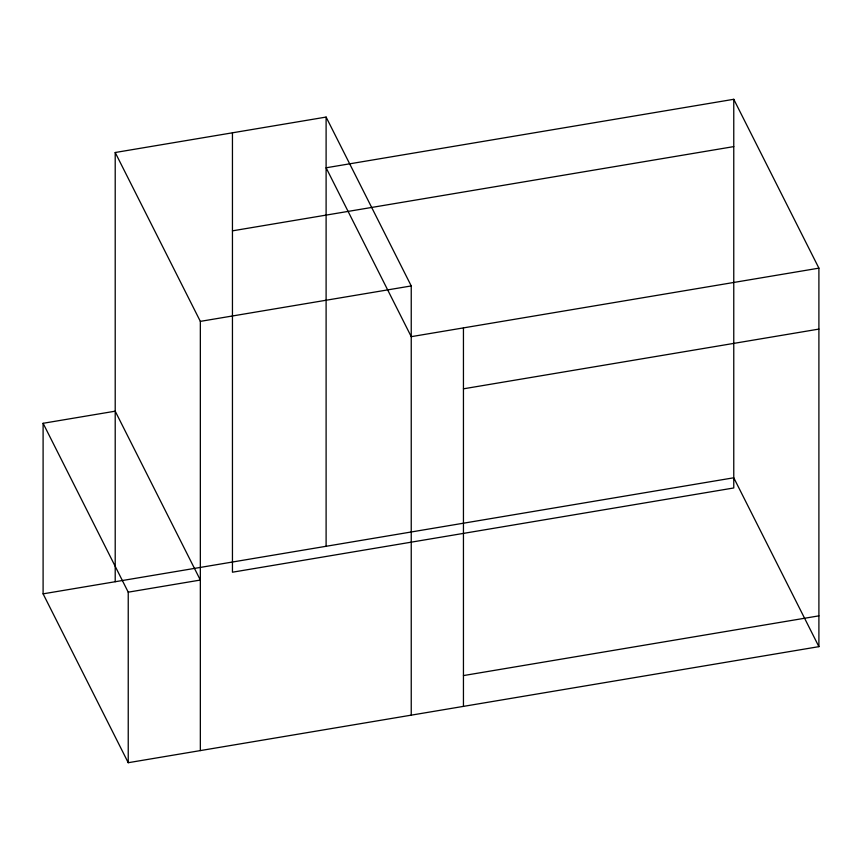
<?xml version="1.0" encoding="UTF-8"?>
<svg xmlns="http://www.w3.org/2000/svg" width="862" height="862" viewBox="0 0 862 862"><rect width="100%" height="100%" fill="white"/><g stroke="black" fill="none" stroke-linecap="round" stroke-linejoin="round"><path stroke-width="1.29" d="M115.206 581.721L115.206 152.509L326.105 117.07L411.239 285.936L411.239 715.158M818.9 268.157L733.767 99.292L326.105 167.788L411.239 336.665L818.9 268.157L818.9 646.651L128.233 762.708L43.1 593.843L43.1 423.296L115.206 411.185L200.34 580.051L128.233 592.172L43.1 423.296M232.449 230.844L733.767 146.605M115.206 152.509L200.34 321.375L411.239 285.936M463.444 388.816L818.9 329.09M43.1 593.843L733.767 477.785L818.9 646.651M463.444 675.582L818.9 615.856M733.767 99.292L733.767 487.967L232.449 572.206L232.449 132.802M463.444 327.894L463.444 706.387M326.105 117.07L326.105 546.282M200.34 321.375L200.34 750.597M128.233 592.172L128.233 762.708"/></g></svg>
